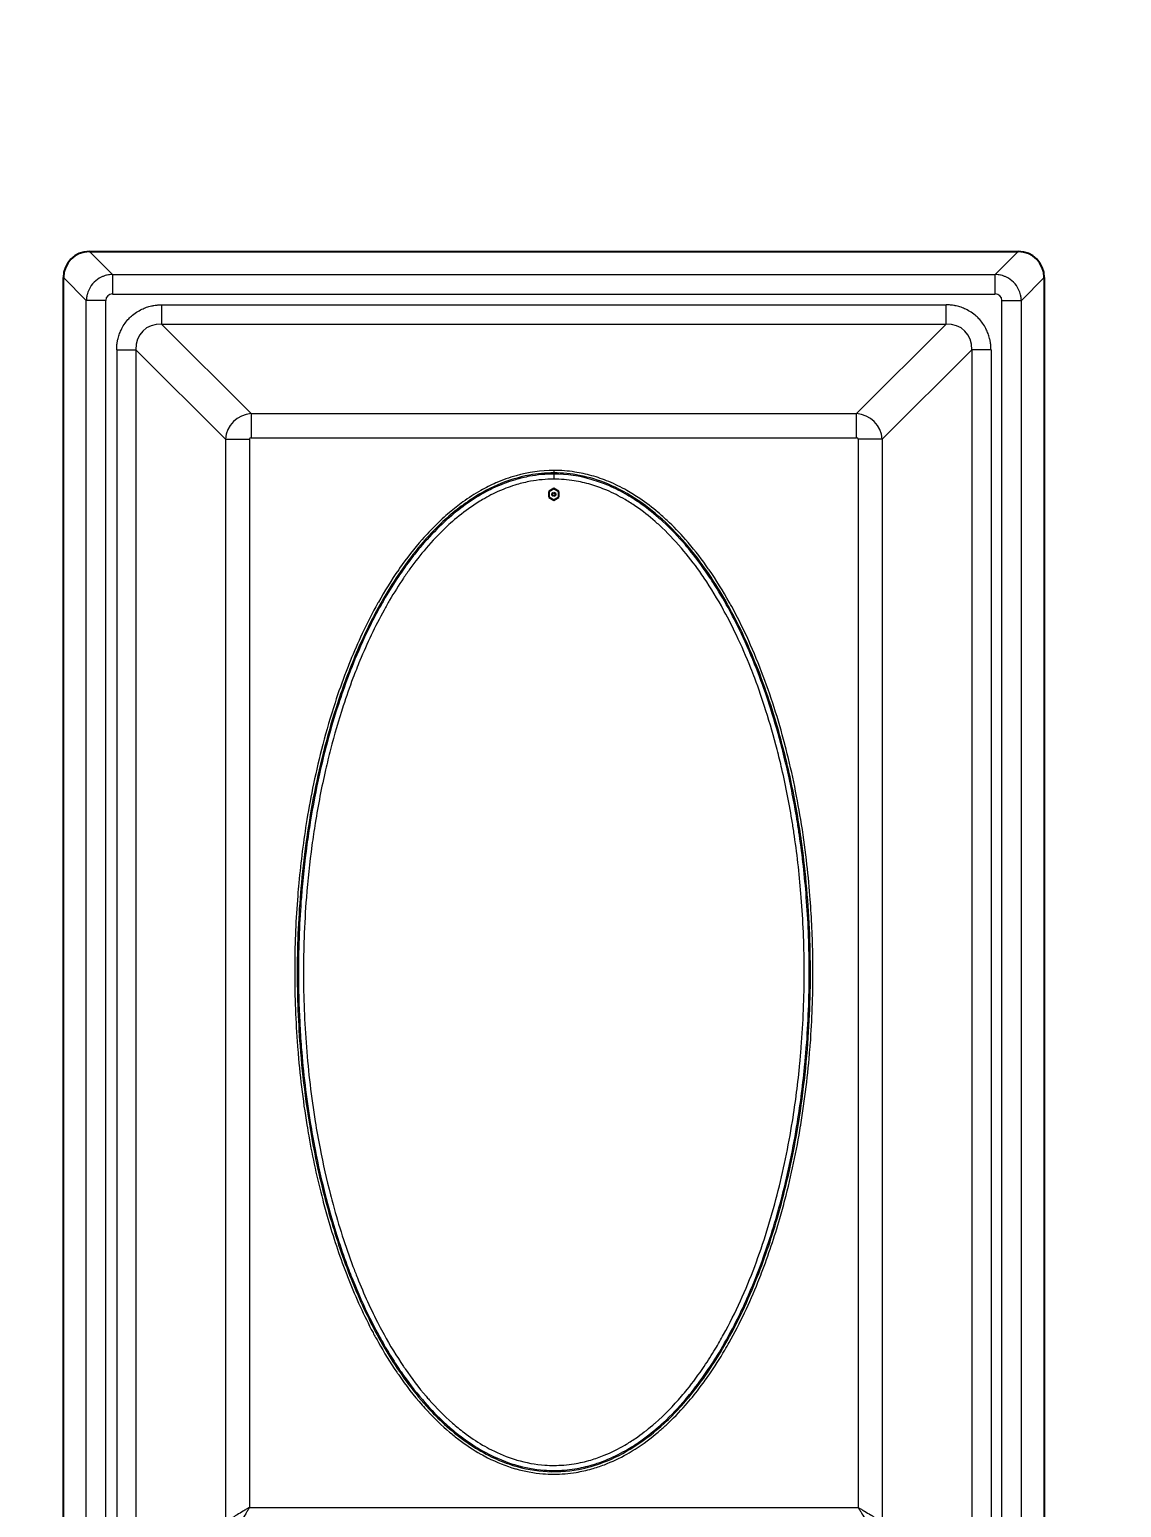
# Model space of a CAD drawing. Header units: millimetres. Extents: x 0 to 1486, y 0 to 1051.
# Drawn here: x 919.01 to 952.08, y 242.99 to 287.73 of the extents above; entities that cross this region are included whole.
import ezdxf

# ---------------------------------------------------------------- set-up
doc = ezdxf.new("R2010")
doc.units = ezdxf.units.MM
doc.header["$LTSCALE"] = 1.25
for name, color, linetype, lineweight, true_color in [('Bemaßungen(DIN)', 7, 'Continuous', 5, 0x262659), ('Sichtbare Kanten(DIN)', 7, 'Continuous', 25, 0x262659), ('Sichtbare tangentiale Kanten(DIN)', 7, 'Continuous', 15, 0x1a1a3e)]:
    doc.layers.add(name, color=color, linetype=linetype, lineweight=lineweight, true_color=true_color)
doc.styles.add('Aktuell-DINGroßer Text', font='arial.ttf')
doc.dimstyles.new('STANDARD-DIN', dxfattribs={"dimscale": 1.25, "dimtxt": 5.25, "dimasz": 2.5, "dimexe": 3.175, "dimexo": 0, "dimgap": 0.8, "dimtad": 1, "dimrnd": 1e-08, "dimtxsty": 'Aktuell-DINGroßer Text', "dimcen": 0.09, "dimdle": 10, "dimclrd": 256, "dimclre": 256, "dimclrt": 256, "dimazin": 2, "dimtfac": 0.666667, "dimtmove": 0, "dimatfit": 3, "dimfxl": 1, "dimtolj": 1, "dimlwd": 25, "dimlwe": 25, "dimarcsym": 0})

# ---------------------------------------------------------------- blocks, each defined once
blk = doc.blocks.new('*D37')
at = {"layer": 'Bemaßungen(DIN)', "color": 250, "linetype": 'Continuous', "lineweight": 25, "true_color": 0x3f3f3f, "transparency": 16777216}
for p, q in [((1105.173, 296.347), (1131.662, 297.272)), ((1081.138, 283.508), (1131.662, 281.744))]:
    blk.add_line(p, q, dxfattribs=at)
for start, end in [(2.81942, 3.63885), (358, 2), (356.36115, 357.18058)]:
    blk.add_arc((909.321, 289.508), 218.508, start, end, dxfattribs=at)
at = {"layer": 'Bemaßungen(DIN)', "color": 250, "linetype": 'Continuous', "true_color": 0x3f3f3f, "transparency": 16777216}
for points in [[(1128.085, 300.278), (1127.044, 300.234), (1127.696, 297.134)], [(1127.044, 278.782), (1128.085, 278.738), (1127.696, 281.882)]]:
    blk.add_solid(points, dxfattribs=at)
at = {"layer": 'Defpoints', "color": 0, "linetype": 'Continuous', "transparency": 16777216}
for p in [(1105.173, 296.347), (909.321, 289.508), (1127.814, 286.966), (1081.138, 283.508)]:
    blk.add_point(p, dxfattribs=at)
at = {"layer": 'Bemaßungen(DIN)', "color": 179, "linetype": 'Continuous', "lineweight": 25, "true_color": 0x262659, "transparency": 16777216, "insert": (1120.267, 285.488), "char_height": 6.5625, "attachment_point": 1, "rotation": 90, "style": 'Aktuell-DINGroßer Text'}
blk.add_mtext('\\A1;4°', dxfattribs=at)

msp = doc.modelspace()

# ---------------------------------------------------------------- linework, layer by layer
at = {"layer": 'Sichtbare Kanten(DIN)'}
for p, q in [((920.826, 281.008), (948.95, 281.008)), ((920.038, 167.096), (920.038, 280.22)), ((949.738, 280.22), (949.738, 167.096)), ((934.888, 273.831), (934.738, 273.745)), ((934.738, 273.745), (934.738, 273.572)), ((934.738, 273.572), (934.888, 273.485)), ((934.838, 273.687), (934.888, 273.716)), ((934.838, 273.629), (934.838, 273.687)), ((934.888, 273.6), (934.838, 273.629)), ((935.038, 273.745), (934.888, 273.831)), ((934.888, 273.716), (934.938, 273.687)), ((934.938, 273.629), (934.888, 273.6)), ((934.888, 273.485), (935.038, 273.572)), ((934.938, 273.687), (934.938, 273.629)), ((935.038, 273.572), (935.038, 273.745))]:
    msp.add_line(p, q, dxfattribs=at)
for centre, major_axis in [((920.851, 280.196), (-0.583, 0.583)), ((948.926, 280.196), (0.583, 0.583))]:
    msp.add_ellipse(centre, major_axis=major_axis, ratio=0.970288, start_param=5.512866, end_param=7.053504, dxfattribs=at)
at = {"layer": 'Sichtbare tangentiale Kanten(DIN)'}
for p, q in [((920.826, 281.008), (921.52, 280.314)), ((948.95, 281.008), (948.257, 280.314)), ((920.038, 280.22), (920.732, 279.527)), ((921.52, 280.314), (921.52, 279.724)), ((921.52, 280.314), (948.257, 280.314)), ((948.257, 279.724), (948.257, 280.314)), ((949.738, 280.22), (949.045, 279.527)), ((921.52, 279.724), (948.257, 279.724)), ((920.732, 167.79), (920.732, 279.527)), ((921.323, 279.527), (920.732, 279.527)), ((921.323, 167.79), (921.323, 279.527)), ((923.009, 279.396), (923.009, 278.814)), ((923.009, 279.396), (946.767, 279.396)), ((946.767, 278.814), (946.767, 279.396)), ((948.454, 167.79), (948.454, 279.527)), ((948.454, 279.527), (949.045, 279.527)), ((949.045, 167.79), (949.045, 279.527)), ((923.009, 278.814), (946.767, 278.814)), ((923.009, 278.814), (925.721, 276.102)), ((946.767, 278.814), (944.056, 276.102)), ((921.651, 278.037), (922.233, 278.037)), ((921.651, 278.037), (921.651, 241.956)), ((922.233, 278.037), (922.233, 241.956)), ((922.233, 278.037), (924.945, 275.326)), ((947.544, 278.037), (944.832, 275.326)), ((948.126, 278.037), (947.544, 278.037)), ((947.544, 278.037), (947.544, 241.956)), ((948.126, 278.037), (948.126, 241.956)), ((925.721, 276.102), (944.056, 276.102)), ((925.721, 276.102), (925.721, 275.374)), ((944.056, 275.374), (944.056, 276.102)), ((924.945, 275.326), (924.945, 242.538)), ((924.945, 275.326), (925.672, 275.326)), ((925.672, 275.326), (925.672, 242.986)), ((925.721, 275.374), (944.056, 275.374)), ((944.832, 275.326), (944.104, 275.326)), ((944.104, 275.326), (944.104, 242.986)), ((944.832, 275.326), (944.832, 242.538)), ((934.888, 274.385), (934.888, 274.309)), ((934.888, 274.309), (934.888, 274.273)), ((934.888, 274.273), (934.888, 274.119)), ((925.672, 242.986), (944.104, 242.986))]:
    msp.add_line(p, q, dxfattribs=at)
for centre, major_axis, ratio, start_param, end_param in [((921.526, 279.521), (0.146, -0.146), 0.970883, 2.370846, 3.912339), ((948.251, 279.521), (0.146, 0.146), 0.970883, 5.512439, 7.053932), ((923.093, 277.953), (-0.65, 0.65), 0.870843, 5.527084, 7.039287), ((946.683, 277.953), (0.65, 0.65), 0.870843, 5.527084, 7.039287), ((925.724, 275.323), (0.566, 0.566), 0.950188, 0.814511, 2.327081), ((944.053, 275.323), (-0.566, 0.566), 0.950188, 3.956104, 5.468674), ((925.724, 275.323), (-0.0375, 0.0375), 0.943242, 5.526901, 7.03947), ((944.053, 275.323), (0.0375, 0.0375), 0.943242, 5.526901, 7.03947)]:
    msp.add_ellipse(centre, major_axis=major_axis, ratio=ratio, start_param=start_param, end_param=end_param, dxfattribs=at)
for points, knots in [([(921.52, 280.314), (921.491, 280.314), (921.462, 280.312), (921.433, 280.308), (921.411, 280.305), (921.389, 280.301), (921.368, 280.296), (921.361, 280.295), (921.354, 280.293), (921.347, 280.291), (921.318, 280.284), (921.29, 280.276), (921.263, 280.266), (921.249, 280.261), (921.235, 280.255), (921.222, 280.25), (921.208, 280.244), (921.195, 280.238), (921.182, 280.231), (921.103, 280.192), (921.031, 280.14), (920.968, 280.078), (920.906, 280.016), (920.854, 279.943), (920.815, 279.864), (920.809, 279.851), (920.803, 279.838), (920.797, 279.825), (920.791, 279.811), (920.786, 279.797), (920.781, 279.784), (920.771, 279.756), (920.762, 279.728), (920.755, 279.7), (920.753, 279.693), (920.752, 279.686), (920.75, 279.678), (920.745, 279.657), (920.742, 279.635), (920.739, 279.614), (920.735, 279.585), (920.733, 279.556), (920.732, 279.527)], [-3.12982, -3.12982, -3.12982, -3.12982, -3.041776, -3.041776, -3.041776, -2.975742, -2.975742, -2.975742, -2.953731, -2.953731, -2.953731, -2.865686, -2.865686, -2.865686, -2.821663, -2.821663, -2.821663, -2.777642, -2.777642, -2.777642, -2.513508, -2.513508, -2.513508, -2.249374, -2.249374, -2.249374, -2.205353, -2.205353, -2.205353, -2.161329, -2.161329, -2.161329, -2.073285, -2.073285, -2.073285, -2.051273, -2.051273, -2.051273, -1.98524, -1.98524, -1.98524, -1.897195, -1.897195, -1.897195, -1.897195]), ([(949.045, 279.527), (949.044, 279.556), (949.042, 279.585), (949.038, 279.614), (949.035, 279.635), (949.031, 279.657), (949.026, 279.678), (949.025, 279.686), (949.023, 279.693), (949.021, 279.7), (949.014, 279.728), (949.006, 279.756), (948.996, 279.784), (948.991, 279.797), (948.985, 279.811), (948.98, 279.825), (948.974, 279.838), (948.968, 279.851), (948.961, 279.864), (948.922, 279.943), (948.87, 280.016), (948.808, 280.078), (948.746, 280.14), (948.673, 280.192), (948.594, 280.231), (948.581, 280.238), (948.568, 280.244), (948.555, 280.25), (948.541, 280.255), (948.528, 280.261), (948.514, 280.266), (948.486, 280.276), (948.458, 280.284), (948.43, 280.291), (948.423, 280.293), (948.416, 280.295), (948.409, 280.296), (948.387, 280.301), (948.366, 280.305), (948.344, 280.308), (948.315, 280.312), (948.286, 280.314), (948.257, 280.314)], [-3.12982, -3.12982, -3.12982, -3.12982, -3.041776, -3.041776, -3.041776, -2.975742, -2.975742, -2.975742, -2.953731, -2.953731, -2.953731, -2.865686, -2.865686, -2.865686, -2.821663, -2.821663, -2.821663, -2.777642, -2.777642, -2.777642, -2.513508, -2.513508, -2.513508, -2.249374, -2.249374, -2.249374, -2.205353, -2.205353, -2.205353, -2.161329, -2.161329, -2.161329, -2.073285, -2.073285, -2.073285, -2.051273, -2.051273, -2.051273, -1.98524, -1.98524, -1.98524, -1.897195, -1.897195, -1.897195, -1.897195]), ([(921.651, 278.037), (921.651, 278.063), (921.651, 278.089), (921.653, 278.115), (921.654, 278.134), (921.655, 278.154), (921.657, 278.173), (921.658, 278.179), (921.658, 278.186), (921.659, 278.192), (921.662, 278.218), (921.665, 278.243), (921.669, 278.269), (921.672, 278.281), (921.674, 278.294), (921.676, 278.307), (921.679, 278.319), (921.681, 278.332), (921.684, 278.344), (921.69, 278.369), (921.696, 278.394), (921.703, 278.419), (921.71, 278.443), (921.717, 278.468), (921.726, 278.492), (921.734, 278.516), (921.743, 278.54), (921.752, 278.563), (921.762, 278.587), (921.772, 278.61), (921.783, 278.633), (921.838, 278.747), (921.908, 278.853), (921.992, 278.948), (922.009, 278.966), (922.026, 278.985), (922.044, 279.003), (922.062, 279.02), (922.08, 279.038), (922.099, 279.054), (922.193, 279.138), (922.299, 279.209), (922.414, 279.263), (922.437, 279.274), (922.46, 279.284), (922.483, 279.294), (922.507, 279.303), (922.531, 279.312), (922.555, 279.321), (922.579, 279.329), (922.603, 279.337), (922.628, 279.343), (922.652, 279.35), (922.677, 279.357), (922.702, 279.362), (922.715, 279.365), (922.727, 279.368), (922.74, 279.37), (922.752, 279.373), (922.765, 279.375), (922.778, 279.377), (922.803, 279.381), (922.829, 279.385), (922.854, 279.387), (922.861, 279.388), (922.867, 279.389), (922.873, 279.389), (922.893, 279.391), (922.912, 279.393), (922.931, 279.394), (922.957, 279.395), (922.983, 279.396), (923.009, 279.396)], [-5.513202, -5.513202, -5.513202, -5.513202, -5.436809, -5.436809, -5.436809, -5.379514, -5.379514, -5.379514, -5.360415, -5.360415, -5.360415, -5.284022, -5.284022, -5.284022, -5.245825, -5.245825, -5.245825, -5.207629, -5.207629, -5.207629, -5.131235, -5.131235, -5.131235, -5.054842, -5.054842, -5.054842, -4.978448, -4.978448, -4.978448, -4.902055, -4.902055, -4.902055, -4.520088, -4.520088, -4.520088, -4.443694, -4.443694, -4.443694, -4.367301, -4.367301, -4.367301, -3.985334, -3.985334, -3.985334, -3.90894, -3.90894, -3.90894, -3.832547, -3.832547, -3.832547, -3.756153, -3.756153, -3.756153, -3.67976, -3.67976, -3.67976, -3.641563, -3.641563, -3.641563, -3.603367, -3.603367, -3.603367, -3.526973, -3.526973, -3.526973, -3.507875, -3.507875, -3.507875, -3.45058, -3.45058, -3.45058, -3.374186, -3.374186, -3.374186, -3.374186]), ([(948.126, 278.037), (948.126, 278.063), (948.125, 278.089), (948.124, 278.115), (948.123, 278.134), (948.121, 278.154), (948.119, 278.173), (948.119, 278.179), (948.118, 278.186), (948.117, 278.192), (948.115, 278.218), (948.111, 278.243), (948.107, 278.269), (948.105, 278.281), (948.103, 278.294), (948.1, 278.307), (948.098, 278.319), (948.095, 278.332), (948.092, 278.344), (948.087, 278.369), (948.081, 278.394), (948.074, 278.419), (948.067, 278.443), (948.059, 278.468), (948.051, 278.492), (948.042, 278.516), (948.034, 278.54), (948.024, 278.563), (948.014, 278.587), (948.004, 278.61), (947.993, 278.633), (947.939, 278.747), (947.868, 278.853), (947.785, 278.948), (947.768, 278.966), (947.751, 278.985), (947.733, 279.003), (947.715, 279.02), (947.697, 279.038), (947.678, 279.054), (947.584, 279.138), (947.477, 279.209), (947.363, 279.263), (947.34, 279.274), (947.317, 279.284), (947.293, 279.294), (947.27, 279.303), (947.246, 279.312), (947.222, 279.321), (947.198, 279.329), (947.173, 279.337), (947.149, 279.343), (947.124, 279.35), (947.099, 279.357), (947.074, 279.362), (947.062, 279.365), (947.049, 279.368), (947.037, 279.37), (947.024, 279.373), (947.011, 279.375), (946.999, 279.377), (946.973, 279.381), (946.948, 279.385), (946.922, 279.387), (946.916, 279.388), (946.909, 279.389), (946.903, 279.389), (946.884, 279.391), (946.864, 279.393), (946.845, 279.394), (946.819, 279.395), (946.793, 279.396), (946.767, 279.396)], [-5.513202, -5.513202, -5.513202, -5.513202, -5.436809, -5.436809, -5.436809, -5.379514, -5.379514, -5.379514, -5.360415, -5.360415, -5.360415, -5.284022, -5.284022, -5.284022, -5.245825, -5.245825, -5.245825, -5.207629, -5.207629, -5.207629, -5.131235, -5.131235, -5.131235, -5.054842, -5.054842, -5.054842, -4.978448, -4.978448, -4.978448, -4.902055, -4.902055, -4.902055, -4.520088, -4.520088, -4.520088, -4.443694, -4.443694, -4.443694, -4.367301, -4.367301, -4.367301, -3.985334, -3.985334, -3.985334, -3.90894, -3.90894, -3.90894, -3.832547, -3.832547, -3.832547, -3.756153, -3.756153, -3.756153, -3.67976, -3.67976, -3.67976, -3.641563, -3.641563, -3.641563, -3.603367, -3.603367, -3.603367, -3.526973, -3.526973, -3.526973, -3.507875, -3.507875, -3.507875, -3.45058, -3.45058, -3.45058, -3.374186, -3.374186, -3.374186, -3.374186]), ([(934.888, 274.385), (935.101, 274.385), (935.315, 274.368), (935.525, 274.335), (935.697, 274.308), (935.867, 274.271), (936.034, 274.224), (936.21, 274.174), (936.382, 274.114), (936.551, 274.044), (936.74, 273.965), (936.923, 273.875), (937.101, 273.775), (937.233, 273.7), (937.363, 273.62), (937.489, 273.535), (937.683, 273.403), (937.87, 273.26), (938.049, 273.109), (938.141, 273.031), (938.23, 272.951), (938.317, 272.87), (938.512, 272.687), (938.698, 272.495), (938.874, 272.294), (939.098, 272.04), (939.307, 271.774), (939.503, 271.498), (939.531, 271.458), (939.559, 271.418), (939.587, 271.378), (939.807, 271.06), (940.011, 270.731), (940.2, 270.394), (940.225, 270.35), (940.25, 270.306), (940.274, 270.262), (940.435, 269.967), (940.586, 269.666), (940.728, 269.361), (940.891, 269.008), (941.042, 268.65), (941.181, 268.287), (941.456, 267.572), (941.687, 266.84), (941.881, 266.1), (941.883, 266.094), (941.884, 266.088), (941.886, 266.082), (942.082, 265.333), (942.24, 264.575), (942.365, 263.811), (942.432, 263.406), (942.489, 262.999), (942.537, 262.591), (942.579, 262.231), (942.615, 261.869), (942.643, 261.507), (942.689, 260.928), (942.718, 260.347), (942.729, 259.766), (942.733, 259.573), (942.735, 259.381), (942.735, 259.189), (942.735, 258.468), (942.709, 257.748), (942.656, 257.03), (942.652, 256.977), (942.648, 256.923), (942.644, 256.87), (942.582, 256.099), (942.49, 255.33), (942.365, 254.566), (942.364, 254.558), (942.363, 254.55), (942.361, 254.543), (942.237, 253.787), (942.08, 253.036), (941.886, 252.296), (941.837, 252.109), (941.786, 251.923), (941.733, 251.738), (941.571, 251.18), (941.388, 250.628), (941.179, 250.086), (941.144, 249.993), (941.107, 249.9), (941.07, 249.807), (940.818, 249.182), (940.531, 248.571), (940.201, 247.983), (940.156, 247.905), (940.111, 247.827), (940.066, 247.749), (939.915, 247.494), (939.756, 247.243), (939.587, 246.999), (939.489, 246.858), (939.387, 246.718), (939.283, 246.582), (939.152, 246.411), (939.016, 246.245), (938.874, 246.083), (938.689, 245.873), (938.495, 245.671), (938.289, 245.481), (938.211, 245.409), (938.131, 245.338), (938.049, 245.269), (937.829, 245.083), (937.597, 244.91), (937.354, 244.755), (937.271, 244.702), (937.186, 244.651), (937.101, 244.603), (936.882, 244.479), (936.654, 244.371), (936.419, 244.281), (936.293, 244.233), (936.164, 244.19), (936.034, 244.153), (935.879, 244.109), (935.721, 244.074), (935.563, 244.048), (935.34, 244.011), (935.114, 243.992), (934.888, 243.992), (934.777, 243.992), (934.666, 243.997), (934.555, 244.006), (934.281, 244.028), (934.008, 244.078), (933.743, 244.153), (933.738, 244.154), (933.734, 244.156), (933.729, 244.157), (933.437, 244.24), (933.154, 244.354), (932.883, 244.491), (932.813, 244.527), (932.744, 244.564), (932.676, 244.603), (932.444, 244.734), (932.221, 244.882), (932.009, 245.043), (931.913, 245.116), (931.819, 245.191), (931.727, 245.269), (931.492, 245.468), (931.27, 245.683), (931.06, 245.908), (931.007, 245.966), (930.954, 246.024), (930.902, 246.083), (930.647, 246.374), (930.41, 246.681), (930.19, 246.999), (930.17, 247.028), (930.15, 247.057), (930.131, 247.086), (929.933, 247.377), (929.748, 247.677), (929.576, 247.983), (929.52, 248.082), (929.466, 248.181), (929.413, 248.281), (929.138, 248.799), (928.895, 249.333), (928.679, 249.878), (928.651, 249.947), (928.624, 250.016), (928.597, 250.086), (928.389, 250.628), (928.205, 251.18), (928.044, 251.738), (927.99, 251.923), (927.939, 252.109), (927.89, 252.296), (927.723, 252.935), (927.583, 253.581), (927.468, 254.232), (927.448, 254.343), (927.429, 254.455), (927.411, 254.566), (927.286, 255.33), (927.194, 256.099), (927.133, 256.87), (927.131, 256.898), (927.128, 256.927), (927.126, 256.955), (927.07, 257.698), (927.042, 258.443), (927.042, 259.189), (927.042, 259.26), (927.042, 259.33), (927.042, 259.401), (927.047, 260.104), (927.077, 260.807), (927.133, 261.507), (927.143, 261.638), (927.154, 261.768), (927.167, 261.898), (927.226, 262.538), (927.307, 263.177), (927.411, 263.811), (927.471, 264.174), (927.538, 264.537), (927.613, 264.897), (927.696, 265.294), (927.788, 265.689), (927.89, 266.082), (928.002, 266.508), (928.126, 266.932), (928.263, 267.351), (928.366, 267.667), (928.478, 267.981), (928.597, 268.291), (928.652, 268.433), (928.708, 268.574), (928.766, 268.714), (928.997, 269.274), (929.257, 269.821), (929.552, 270.35), (929.56, 270.365), (929.568, 270.379), (929.576, 270.394), (929.766, 270.731), (929.969, 271.06), (930.19, 271.378), (930.199, 271.392), (930.209, 271.406), (930.219, 271.42), (930.431, 271.723), (930.658, 272.016), (930.902, 272.294), (931.031, 272.44), (931.164, 272.582), (931.303, 272.719), (931.439, 272.854), (931.581, 272.984), (931.727, 273.109), (931.859, 273.221), (931.996, 273.328), (932.136, 273.429), (932.31, 273.554), (932.49, 273.67), (932.675, 273.775), (932.825, 273.859), (932.98, 273.937), (933.137, 274.006), (933.334, 274.092), (933.536, 274.165), (933.743, 274.224), (934.115, 274.329), (934.502, 274.385), (934.888, 274.385)], [0, 0, 0, 0, 0.639708, 0.639708, 0.639708, 1.160348, 1.160348, 1.160348, 1.708499, 1.708499, 1.708499, 2.321068, 2.321068, 2.321068, 2.777127, 2.777127, 2.777127, 3.481707, 3.481707, 3.481707, 3.840961, 3.840961, 3.840961, 4.642216, 4.642216, 4.642216, 5.656868, 5.656868, 5.656868, 5.802986, 5.802986, 5.802986, 6.963587, 6.963587, 6.963587, 7.114552, 7.114552, 7.114552, 8.124051, 8.124051, 8.124051, 9.289556, 9.289556, 9.289556, 11.587453, 11.587453, 11.587453, 11.605982, 11.605982, 11.605982, 13.927144, 13.927144, 13.927144, 15.159529, 15.159529, 15.159529, 16.248341, 16.248341, 16.248341, 17.992352, 17.992352, 17.992352, 18.569576, 18.569576, 18.569576, 20.730291, 20.730291, 20.730291, 20.890769, 20.890769, 20.890769, 23.211965, 23.211965, 23.211965, 23.235727, 23.235727, 23.235727, 25.53318, 25.53318, 25.53318, 26.112017, 26.112017, 26.112017, 27.854377, 27.854377, 27.854377, 28.153739, 28.153739, 28.153739, 30.175566, 30.175566, 30.175566, 30.445968, 30.445968, 30.445968, 31.33622, 31.33622, 31.33622, 31.85246, 31.85246, 31.85246, 32.496894, 32.496894, 32.496894, 33.336993, 33.336993, 33.336993, 33.657412, 33.657412, 33.657412, 34.522413, 34.522413, 34.522413, 34.818036, 34.818036, 34.818036, 35.57249, 35.57249, 35.57249, 35.978641, 35.978641, 35.978641, 36.46173, 36.46173, 36.46173, 37.139135, 37.139135, 37.139135, 37.472442, 37.472442, 37.472442, 38.299742, 38.299742, 38.299742, 38.313597, 38.313597, 38.313597, 39.224503, 39.224503, 39.224503, 39.460285, 39.460285, 39.460285, 40.259784, 40.259784, 40.259784, 40.620853, 40.620853, 40.620853, 41.545701, 41.545701, 41.545701, 41.781511, 41.781511, 41.781511, 42.942132, 42.942132, 42.942132, 43.047049, 43.047049, 43.047049, 44.102719, 44.102719, 44.102719, 44.442229, 44.442229, 44.442229, 46.200033, 46.200033, 46.200033, 46.423921, 46.423921, 46.423921, 48.166433, 48.166433, 48.166433, 48.745108, 48.745108, 48.745108, 50.727284, 50.727284, 50.727284, 51.066318, 51.066318, 51.066318, 53.387519, 53.387519, 53.387519, 53.473034, 53.473034, 53.473034, 55.708716, 55.708716, 55.708716, 55.921312, 55.921312, 55.921312, 58.029915, 58.029915, 58.029915, 58.421576, 58.421576, 58.421576, 60.351166, 60.351166, 60.351166, 61.455449, 61.455449, 61.455449, 62.672368, 62.672368, 62.672368, 63.995258, 63.995258, 63.995258, 64.993535, 64.993535, 64.993535, 65.448701, 65.448701, 65.448701, 67.264643, 67.264643, 67.264643, 67.314699, 67.314699, 67.314699, 68.475297, 68.475297, 68.475297, 68.525889, 68.525889, 68.525889, 69.636002, 69.636002, 69.636002, 70.220476, 70.220476, 70.220476, 70.796631, 70.796631, 70.796631, 71.316647, 71.316647, 71.316647, 71.957253, 71.957253, 71.957253, 72.473802, 72.473802, 72.473802, 73.117889, 73.117889, 73.117889, 74.278288, 74.278288, 74.278288, 74.278288]), ([(934.888, 274.309), (935.15, 274.309), (935.709, 274.253), (936.583, 273.983), (937.462, 273.499), (938.311, 272.808), (939.071, 271.98), (939.702, 271.097), (940.435, 269.861), (941.172, 268.217), (941.797, 266.232), (942.215, 264.346), (942.529, 262.256), (942.695, 259.812), (942.622, 256.957), (942.282, 254.26), (941.724, 251.854), (941.007, 249.743), (940.164, 247.98), (939.206, 246.551), (938.301, 245.548), (937.369, 244.814), (936.48, 244.355), (935.547, 244.087), (934.565, 244.033), (933.644, 244.233), (932.89, 244.556), (932.26, 244.935), (931.658, 245.411), (931.054, 246.006), (930.485, 246.695), (929.944, 247.489), (929.339, 248.543), (928.695, 249.959), (928.056, 251.849), (927.505, 254.205), (927.174, 256.774), (927.085, 259.427), (927.213, 261.998), (927.59, 264.65), (928.182, 266.975), (928.883, 268.861), (929.494, 270.128), (930.11, 271.147), (930.683, 271.942), (931.408, 272.754), (932.233, 273.447), (933.183, 273.98), (934.051, 274.253), (934.641, 274.309), (934.888, 274.309)], [0, 0, 0, 0, 0.801473, 1.708499, 2.777127, 3.840961, 5.018658, 6.172353, 7.114552, 9.351003, 11.587453, 13.373491, 15.159529, 17.94491, 20.730291, 23.740723, 26.112017, 28.153739, 30.445968, 31.987116, 33.336993, 34.522413, 35.57249, 36.368743, 37.472442, 38.554664, 39.224503, 39.965544, 40.78815, 41.545701, 42.532728, 43.487478, 44.442229, 46.200033, 48.166433, 50.445565, 53.473034, 55.947305, 58.421576, 61.208417, 63.995258, 65.629951, 67.264643, 68.228999, 69.222094, 70.220476, 71.519846, 72.473802, 73.523577, 74.278288, 74.278288, 74.278288, 74.278288]), ([(934.888, 274.273), (935.281, 274.273), (935.674, 274.212), (936.05, 274.102), (936.22, 274.052), (936.387, 273.991), (936.55, 273.922), (936.746, 273.838), (936.937, 273.741), (937.121, 273.634), (937.236, 273.566), (937.349, 273.494), (937.459, 273.419), (937.669, 273.275), (937.87, 273.117), (938.061, 272.95), (938.103, 272.913), (938.146, 272.875), (938.187, 272.837), (938.43, 272.614), (938.658, 272.376), (938.871, 272.126), (938.932, 272.055), (938.992, 271.983), (939.051, 271.91), (939.233, 271.683), (939.404, 271.449), (939.566, 271.209), (939.616, 271.135), (939.665, 271.06), (939.714, 270.985), (939.872, 270.738), (940.022, 270.485), (940.164, 270.228), (940.171, 270.215), (940.178, 270.202), (940.186, 270.188), (940.341, 269.904), (940.486, 269.614), (940.622, 269.321), (940.786, 268.969), (940.936, 268.612), (941.075, 268.25), (941.088, 268.216), (941.101, 268.181), (941.114, 268.146), (941.238, 267.819), (941.352, 267.489), (941.458, 267.156), (941.583, 266.763), (941.697, 266.366), (941.8, 265.967), (941.86, 265.733), (941.916, 265.498), (941.969, 265.262), (942.083, 264.755), (942.181, 264.245), (942.264, 263.732), (942.285, 263.6), (942.306, 263.468), (942.325, 263.335), (942.416, 262.715), (942.485, 262.092), (942.534, 261.467), (942.589, 260.762), (942.618, 260.054), (942.622, 259.347), (942.622, 259.294), (942.622, 259.241), (942.622, 259.189), (942.622, 258.428), (942.593, 257.668), (942.534, 256.91), (942.521, 256.745), (942.506, 256.579), (942.491, 256.413), (942.434, 255.822), (942.359, 255.232), (942.264, 254.645), (942.203, 254.265), (942.133, 253.885), (942.054, 253.508), (941.978, 253.14), (941.893, 252.774), (941.8, 252.41), (941.638, 251.782), (941.45, 251.159), (941.231, 250.548), (941.193, 250.442), (941.154, 250.336), (941.114, 250.231), (941.01, 249.955), (940.899, 249.681), (940.781, 249.409), (940.596, 248.985), (940.394, 248.567), (940.17, 248.161), (940.168, 248.157), (940.166, 248.153), (940.164, 248.149), (940.028, 247.902), (939.885, 247.66), (939.733, 247.422), (939.678, 247.337), (939.623, 247.252), (939.566, 247.169), (939.402, 246.926), (939.228, 246.689), (939.044, 246.459), (938.987, 246.389), (938.929, 246.32), (938.871, 246.251), (938.664, 246.009), (938.444, 245.778), (938.21, 245.561), (938.161, 245.516), (938.111, 245.471), (938.061, 245.427), (937.866, 245.257), (937.662, 245.098), (937.448, 244.952), (937.341, 244.879), (937.232, 244.81), (937.121, 244.744), (937.027, 244.69), (936.932, 244.638), (936.836, 244.589), (936.63, 244.485), (936.418, 244.395), (936.199, 244.322), (936.15, 244.305), (936.1, 244.29), (936.05, 244.275), (935.878, 244.224), (935.703, 244.184), (935.526, 244.156), (935.315, 244.122), (935.102, 244.105), (934.888, 244.105), (934.79, 244.105), (934.691, 244.108), (934.593, 244.116), (934.299, 244.138), (934.008, 244.192), (933.726, 244.275), (933.71, 244.28), (933.693, 244.285), (933.677, 244.29), (933.339, 244.394), (933.015, 244.539), (932.71, 244.713), (932.692, 244.723), (932.674, 244.734), (932.656, 244.744), (932.455, 244.862), (932.263, 244.992), (932.078, 245.132), (931.954, 245.226), (931.833, 245.325), (931.716, 245.427), (931.648, 245.486), (931.582, 245.547), (931.516, 245.608), (931.301, 245.811), (931.098, 246.026), (930.907, 246.25), (930.676, 246.52), (930.462, 246.802), (930.262, 247.093), (930.245, 247.118), (930.227, 247.143), (930.21, 247.169), (930.101, 247.33), (929.996, 247.495), (929.894, 247.662), (929.797, 247.822), (929.703, 247.985), (929.613, 248.149), (929.51, 248.335), (929.412, 248.523), (929.318, 248.713), (929.129, 249.096), (928.957, 249.486), (928.798, 249.881), (928.752, 249.997), (928.706, 250.114), (928.662, 250.231), (928.464, 250.756), (928.289, 251.289), (928.135, 251.828), (928.08, 252.021), (928.027, 252.215), (927.977, 252.41), (927.856, 252.879), (927.75, 253.352), (927.658, 253.827), (927.605, 254.099), (927.556, 254.372), (927.512, 254.645), (927.391, 255.396), (927.302, 256.152), (927.242, 256.91), (927.222, 257.166), (927.206, 257.423), (927.193, 257.679), (927.167, 258.182), (927.154, 258.685), (927.154, 259.189), (927.154, 259.582), (927.162, 259.976), (927.178, 260.37), (927.192, 260.736), (927.214, 261.102), (927.243, 261.467), (927.284, 261.997), (927.34, 262.525), (927.411, 263.051), (927.442, 263.279), (927.476, 263.506), (927.512, 263.732), (927.592, 264.223), (927.685, 264.711), (927.792, 265.196), (927.85, 265.454), (927.911, 265.711), (927.977, 265.967), (928.092, 266.415), (928.221, 266.86), (928.365, 267.3), (928.457, 267.584), (928.556, 267.866), (928.662, 268.146), (928.693, 268.229), (928.725, 268.311), (928.758, 268.394), (928.9, 268.754), (929.053, 269.111), (929.22, 269.462), (929.344, 269.721), (929.474, 269.977), (929.613, 270.228), (929.669, 270.33), (929.726, 270.431), (929.785, 270.532), (929.914, 270.752), (930.049, 270.969), (930.192, 271.182), (930.198, 271.191), (930.204, 271.2), (930.21, 271.209), (930.347, 271.412), (930.491, 271.611), (930.643, 271.805), (930.728, 271.914), (930.815, 272.021), (930.905, 272.127), (931.094, 272.347), (931.293, 272.558), (931.504, 272.758), (931.574, 272.823), (931.644, 272.888), (931.716, 272.95), (931.899, 273.111), (932.091, 273.262), (932.292, 273.401), (932.41, 273.483), (932.531, 273.561), (932.655, 273.634), (932.825, 273.733), (933, 273.823), (933.18, 273.902), (933.357, 273.98), (933.54, 274.047), (933.726, 274.102), (933.867, 274.143), (934.01, 274.178), (934.154, 274.204), (934.396, 274.249), (934.642, 274.273), (934.888, 274.273)], [0, 0, 0, 0, 1.13436, 1.13436, 1.13436, 1.648132, 1.648132, 1.648132, 2.268893, 2.268893, 2.268893, 2.658644, 2.658644, 2.658644, 3.403508, 3.403508, 3.403508, 3.570243, 3.570243, 3.570243, 4.538009, 4.538009, 4.538009, 4.814995, 4.814995, 4.814995, 5.672522, 5.672522, 5.672522, 5.936787, 5.936787, 5.936787, 6.807049, 6.807049, 6.807049, 6.85221, 6.85221, 6.85221, 7.813767, 7.813767, 7.813767, 8.965202, 8.965202, 8.965202, 9.076064, 9.076064, 9.076064, 10.116636, 10.116636, 10.116636, 11.345066, 11.345066, 11.345066, 12.065149, 12.065149, 12.065149, 13.614093, 13.614093, 13.614093, 14.013663, 14.013663, 14.013663, 15.88308, 15.88308, 15.88308, 17.995019, 17.995019, 17.995019, 18.152131, 18.152131, 18.152131, 20.421151, 20.421151, 20.421151, 20.917399, 20.917399, 20.917399, 22.690238, 22.690238, 22.690238, 23.83978, 23.83978, 23.83978, 24.959232, 24.959232, 24.959232, 26.893631, 26.893631, 26.893631, 27.228211, 27.228211, 27.228211, 28.107348, 28.107348, 28.107348, 29.483886, 29.483886, 29.483886, 29.497213, 29.497213, 29.497213, 30.332062, 30.332062, 30.332062, 30.631736, 30.631736, 30.631736, 31.500075, 31.500075, 31.500075, 31.766262, 31.766262, 31.766262, 32.704434, 32.704434, 32.704434, 32.900755, 32.900755, 32.900755, 33.658217, 33.658217, 33.658217, 34.035302, 34.035302, 34.035302, 34.350766, 34.350766, 34.350766, 35.019428, 35.019428, 35.019428, 35.169775, 35.169775, 35.169775, 35.688089, 35.688089, 35.688089, 36.304253, 36.304253, 36.304253, 36.588432, 36.588432, 36.588432, 37.438768, 37.438768, 37.438768, 37.488776, 37.488776, 37.488776, 38.512582, 38.512582, 38.512582, 38.573276, 38.573276, 38.573276, 39.250927, 39.250927, 39.250927, 39.707763, 39.707763, 39.707763, 39.971507, 39.971507, 39.971507, 40.840853, 40.840853, 40.840853, 41.886498, 41.886498, 41.886498, 41.976802, 41.976802, 41.976802, 42.555048, 42.555048, 42.555048, 43.111289, 43.111289, 43.111289, 43.74126, 43.74126, 43.74126, 45.007841, 45.007841, 45.007841, 45.380295, 45.380295, 45.380295, 47.050279, 47.050279, 47.050279, 47.649332, 47.649332, 47.649332, 49.092716, 49.092716, 49.092716, 49.918292, 49.918292, 49.918292, 52.18734, 52.18734, 52.18734, 52.954306, 52.954306, 52.954306, 54.456398, 54.456398, 54.456398, 55.632024, 55.632024, 55.632024, 56.72542, 56.72542, 56.72542, 58.309742, 58.309742, 58.309742, 58.994445, 58.994445, 58.994445, 60.475949, 60.475949, 60.475949, 61.263459, 61.263459, 61.263459, 62.642156, 62.642156, 62.642156, 63.532468, 63.532468, 63.532468, 63.795658, 63.795658, 63.795658, 64.94916, 64.94916, 64.94916, 65.801482, 65.801482, 65.801482, 66.146102, 66.146102, 66.146102, 66.904062, 66.904062, 66.904062, 66.935983, 66.935983, 66.935983, 67.662022, 67.662022, 67.662022, 68.070543, 68.070543, 68.070543, 68.924954, 68.924954, 68.924954, 69.205049, 69.205049, 69.205049, 69.919449, 69.919449, 69.919449, 70.33964, 70.33964, 70.33964, 70.911285, 70.911285, 70.911285, 71.474241, 71.474241, 71.474241, 71.898749, 71.898749, 71.898749, 72.608523, 72.608523, 72.608523, 72.608523]), ([(934.888, 274.119), (935.095, 274.119), (935.302, 274.102), (935.506, 274.069), (935.675, 274.042), (935.843, 274.004), (936.007, 273.955), (936.171, 273.907), (936.332, 273.848), (936.49, 273.781), (936.68, 273.7), (936.865, 273.606), (937.044, 273.501), (937.156, 273.436), (937.265, 273.366), (937.372, 273.293), (937.577, 273.152), (937.773, 272.998), (937.96, 272.835), (938.002, 272.798), (938.043, 272.761), (938.084, 272.724), (938.318, 272.509), (938.538, 272.279), (938.745, 272.038), (938.748, 272.035), (938.751, 272.031), (938.755, 272.027), (938.949, 271.8), (939.132, 271.562), (939.305, 271.318), (939.35, 271.253), (939.395, 271.189), (939.439, 271.123), (939.651, 270.81), (939.847, 270.486), (940.03, 270.155), (940.037, 270.141), (940.044, 270.128), (940.051, 270.115), (940.18, 269.88), (940.301, 269.641), (940.416, 269.399), (940.573, 269.07), (940.718, 268.736), (940.853, 268.397), (940.893, 268.296), (940.932, 268.194), (940.971, 268.092), (941.094, 267.768), (941.207, 267.44), (941.312, 267.109), (941.437, 266.719), (941.549, 266.325), (941.651, 265.929), (941.701, 265.736), (941.748, 265.543), (941.792, 265.35), (941.918, 264.806), (942.024, 264.258), (942.113, 263.708), (942.134, 263.576), (942.154, 263.445), (942.174, 263.313), (942.264, 262.696), (942.333, 262.077), (942.381, 261.456), (942.436, 260.754), (942.465, 260.05), (942.469, 259.346), (942.469, 259.293), (942.469, 259.241), (942.469, 259.189), (942.469, 258.432), (942.44, 257.676), (942.381, 256.922), (942.369, 256.762), (942.355, 256.602), (942.34, 256.442), (942.283, 255.849), (942.208, 255.258), (942.113, 254.669), (942.052, 254.291), (941.982, 253.914), (941.904, 253.539), (941.828, 253.174), (941.744, 252.81), (941.651, 252.449), (941.463, 251.716), (941.238, 250.993), (940.971, 250.285), (940.704, 249.577), (940.394, 248.885), (940.03, 248.223), (939.948, 248.075), (939.864, 247.928), (939.777, 247.783), (939.669, 247.604), (939.557, 247.428), (939.439, 247.254), (939.277, 247.015), (939.106, 246.781), (938.924, 246.556), (938.869, 246.486), (938.812, 246.418), (938.754, 246.351), (938.508, 246.063), (938.244, 245.791), (937.96, 245.542), (937.934, 245.52), (937.908, 245.498), (937.883, 245.476), (937.716, 245.335), (937.542, 245.201), (937.362, 245.078), (937.258, 245.007), (937.152, 244.94), (937.043, 244.876), (936.841, 244.758), (936.631, 244.653), (936.415, 244.565), (936.281, 244.511), (936.145, 244.463), (936.007, 244.422), (935.841, 244.373), (935.672, 244.334), (935.502, 244.307), (935.299, 244.274), (935.094, 244.258), (934.888, 244.258), (934.798, 244.258), (934.709, 244.261), (934.619, 244.267), (934.332, 244.287), (934.046, 244.34), (933.77, 244.422), (933.754, 244.427), (933.738, 244.431), (933.722, 244.436), (933.474, 244.513), (933.233, 244.612), (933.002, 244.729), (932.911, 244.776), (932.821, 244.825), (932.733, 244.876), (932.538, 244.991), (932.351, 245.117), (932.171, 245.254), (932.049, 245.346), (931.931, 245.442), (931.817, 245.542), (931.567, 245.761), (931.333, 245.997), (931.114, 246.245), (931.083, 246.28), (931.052, 246.315), (931.022, 246.351), (930.796, 246.615), (930.585, 246.893), (930.388, 247.18), (930.371, 247.205), (930.354, 247.229), (930.337, 247.254), (930.125, 247.568), (929.929, 247.891), (929.747, 248.223), (929.694, 248.318), (929.643, 248.414), (929.592, 248.511), (929.351, 248.975), (929.135, 249.452), (928.94, 249.938), (928.894, 250.053), (928.849, 250.169), (928.805, 250.285), (928.574, 250.898), (928.375, 251.522), (928.203, 252.154), (928.177, 252.252), (928.151, 252.35), (928.125, 252.449), (928.005, 252.915), (927.9, 253.384), (927.808, 253.857), (927.755, 254.127), (927.707, 254.398), (927.663, 254.669), (927.543, 255.416), (927.454, 256.168), (927.395, 256.922), (927.336, 257.676), (927.307, 258.432), (927.307, 259.189), (927.307, 259.536), (927.313, 259.884), (927.326, 260.232), (927.34, 260.64), (927.363, 261.048), (927.395, 261.455), (927.436, 261.982), (927.492, 262.507), (927.563, 263.031), (927.594, 263.257), (927.627, 263.483), (927.664, 263.708), (927.751, 264.249), (927.855, 264.787), (927.977, 265.321), (928.024, 265.524), (928.073, 265.727), (928.125, 265.929), (928.24, 266.374), (928.368, 266.815), (928.51, 267.252), (928.602, 267.534), (928.701, 267.814), (928.805, 268.092), (928.873, 268.271), (928.943, 268.448), (929.016, 268.625), (929.232, 269.147), (929.475, 269.659), (929.747, 270.155), (929.802, 270.255), (929.859, 270.355), (929.917, 270.454), (930.05, 270.682), (930.19, 270.905), (930.337, 271.123), (930.401, 271.217), (930.466, 271.311), (930.532, 271.403), (930.687, 271.618), (930.85, 271.826), (931.022, 272.027), (931.207, 272.243), (931.403, 272.451), (931.61, 272.647), (931.677, 272.711), (931.746, 272.774), (931.817, 272.835), (931.996, 272.992), (932.183, 273.14), (932.379, 273.275), (932.494, 273.355), (932.612, 273.431), (932.733, 273.501), (932.897, 273.598), (933.067, 273.685), (933.241, 273.762), (933.413, 273.837), (933.59, 273.902), (933.77, 273.955), (933.905, 273.995), (934.043, 274.028), (934.182, 274.054), (934.415, 274.097), (934.652, 274.119), (934.888, 274.119)], [0, 0, 0, 0, 0.620901, 0.620901, 0.620901, 1.134291, 1.134291, 1.134291, 1.648132, 1.648132, 1.648132, 2.268896, 2.268896, 2.268896, 2.658644, 2.658644, 2.658644, 3.403509, 3.403509, 3.403509, 3.570243, 3.570243, 3.570243, 4.522872, 4.522872, 4.522872, 4.538033, 4.538033, 4.538033, 5.435647, 5.435647, 5.435647, 5.672526, 5.672526, 5.672526, 6.807049, 6.807049, 6.807049, 6.85221, 6.85221, 6.85221, 7.65563, 7.65563, 7.65563, 8.748582, 8.748582, 8.748582, 9.07605, 9.07605, 9.07605, 10.116636, 10.116636, 10.116636, 11.345061, 11.345061, 11.345061, 11.940907, 11.940907, 11.940907, 13.614094, 13.614094, 13.614094, 14.013663, 14.013663, 14.013663, 15.883041, 15.883041, 15.883041, 17.995019, 17.995019, 17.995019, 18.152131, 18.152131, 18.152131, 20.421151, 20.421151, 20.421151, 20.902488, 20.902488, 20.902488, 22.690208, 22.690208, 22.690208, 23.83978, 23.83978, 23.83978, 24.959232, 24.959232, 24.959232, 27.228332, 27.228332, 27.228332, 29.497264, 29.497264, 29.497264, 30.004132, 30.004132, 30.004132, 30.631822, 30.631822, 30.631822, 31.500075, 31.500075, 31.500075, 31.766262, 31.766262, 31.766262, 32.900744, 32.900744, 32.900744, 33.002604, 33.002604, 33.002604, 33.658217, 33.658217, 33.658217, 34.035386, 34.035386, 34.035386, 34.737409, 34.737409, 34.737409, 35.169886, 35.169886, 35.169886, 35.688089, 35.688089, 35.688089, 36.304254, 36.304254, 36.304254, 36.573387, 36.573387, 36.573387, 37.438768, 37.438768, 37.438768, 37.488776, 37.488776, 37.488776, 38.267108, 38.267108, 38.267108, 38.573188, 38.573188, 38.573188, 39.250927, 39.250927, 39.250927, 39.707618, 39.707618, 39.707618, 40.702482, 40.702482, 40.702482, 40.842288, 40.842288, 40.842288, 41.886498, 41.886498, 41.886498, 41.976801, 41.976801, 41.976801, 43.111293, 43.111293, 43.111293, 43.438274, 43.438274, 43.438274, 45.007841, 45.007841, 45.007841, 45.380294, 45.380294, 45.380294, 47.344178, 47.344178, 47.344178, 47.649338, 47.649338, 47.649338, 49.092716, 49.092716, 49.092716, 49.918319, 49.918319, 49.918319, 52.187343, 52.187343, 52.187343, 54.456392, 54.456392, 54.456392, 55.49965, 55.49965, 55.49965, 56.725435, 56.725435, 56.725435, 58.309742, 58.309742, 58.309742, 58.994439, 58.994439, 58.994439, 60.637765, 60.637765, 60.637765, 61.26347, 61.26347, 61.26347, 62.642156, 62.642156, 62.642156, 63.532496, 63.532496, 63.532496, 64.10511, 64.10511, 64.10511, 65.801507, 65.801507, 65.801507, 66.146102, 66.146102, 66.146102, 66.936006, 66.936006, 66.936006, 67.277478, 67.277478, 67.277478, 68.070691, 68.070691, 68.070691, 68.924954, 68.924954, 68.924954, 69.205049, 69.205049, 69.205049, 69.919449, 69.919449, 69.919449, 70.339628, 70.339628, 70.339628, 70.911285, 70.911285, 70.911285, 71.474194, 71.474194, 71.474194, 71.898749, 71.898749, 71.898749, 72.608523, 72.608523, 72.608523, 72.608523]), ([(925.672, 242.986), (925.656, 242.976), (925.64, 242.967), (925.625, 242.957), (925.609, 242.948), (925.593, 242.938), (925.577, 242.929), (925.545, 242.91), (925.514, 242.891), (925.482, 242.872), (925.42, 242.835), (925.358, 242.798), (925.299, 242.762), (925.294, 242.759), (925.288, 242.756), (925.283, 242.752), (925.23, 242.72), (925.179, 242.69), (925.132, 242.662), (925.13, 242.66), (925.128, 242.659), (925.125, 242.657), (925.102, 242.644), (925.08, 242.631), (925.06, 242.618), (925.049, 242.612), (925.038, 242.605), (925.028, 242.599), (925.017, 242.593), (925.008, 242.587), (924.999, 242.582)], [0, 0, 0, 0, 0.0582986, 0.0582986, 0.0582986, 0.1166461, 0.1166461, 0.1166461, 0.2333101, 0.2333101, 0.2333101, 0.4661518, 0.4661518, 0.4661518, 0.4879572, 0.4879572, 0.4879572, 0.6992172, 0.6992172, 0.6992172, 0.7101229, 0.7101229, 0.7101229, 0.81566, 0.81566, 0.81566, 0.8738958, 0.8738958, 0.8738958, 0.9322887, 0.9322887, 0.9322887, 0.9322887]), ([(925.672, 242.986), (925.663, 242.97), (925.653, 242.954), (925.644, 242.938), (925.634, 242.922), (925.625, 242.906), (925.615, 242.891), (925.596, 242.859), (925.577, 242.827), (925.558, 242.796), (925.521, 242.734), (925.484, 242.672), (925.449, 242.613), (925.445, 242.608), (925.442, 242.602), (925.439, 242.597), (925.407, 242.544), (925.376, 242.493), (925.348, 242.446), (925.347, 242.444), (925.345, 242.441), (925.344, 242.439), (925.33, 242.416), (925.317, 242.394), (925.305, 242.374), (925.298, 242.362), (925.292, 242.352), (925.285, 242.341), (925.279, 242.331), (925.274, 242.321), (925.268, 242.312)], [0, 0, 0, 0, 0.0582986, 0.0582986, 0.0582986, 0.1166461, 0.1166461, 0.1166461, 0.2333101, 0.2333101, 0.2333101, 0.4661518, 0.4661518, 0.4661518, 0.4879572, 0.4879572, 0.4879572, 0.6992172, 0.6992172, 0.6992172, 0.7101229, 0.7101229, 0.7101229, 0.81566, 0.81566, 0.81566, 0.8738958, 0.8738958, 0.8738958, 0.9322887, 0.9322887, 0.9322887, 0.9322887]), ([(944.104, 242.986), (944.12, 242.976), (944.136, 242.967), (944.152, 242.957), (944.168, 242.948), (944.184, 242.938), (944.2, 242.929), (944.231, 242.91), (944.263, 242.891), (944.294, 242.872), (944.357, 242.835), (944.418, 242.798), (944.477, 242.762), (944.483, 242.759), (944.488, 242.756), (944.494, 242.752), (944.547, 242.72), (944.598, 242.69), (944.644, 242.662), (944.646, 242.66), (944.649, 242.659), (944.651, 242.657), (944.674, 242.644), (944.696, 242.631), (944.717, 242.618), (944.728, 242.612), (944.739, 242.605), (944.749, 242.599), (944.759, 242.593), (944.769, 242.587), (944.778, 242.582)], [0, 0, 0, 0, 0.0582986, 0.0582986, 0.0582986, 0.1166461, 0.1166461, 0.1166461, 0.2333101, 0.2333101, 0.2333101, 0.4661518, 0.4661518, 0.4661518, 0.4879572, 0.4879572, 0.4879572, 0.6992172, 0.6992172, 0.6992172, 0.7101229, 0.7101229, 0.7101229, 0.81566, 0.81566, 0.81566, 0.8738958, 0.8738958, 0.8738958, 0.9322887, 0.9322887, 0.9322887, 0.9322887]), ([(944.104, 242.986), (944.114, 242.97), (944.123, 242.954), (944.133, 242.938), (944.142, 242.922), (944.152, 242.906), (944.161, 242.891), (944.18, 242.859), (944.199, 242.827), (944.218, 242.796), (944.256, 242.734), (944.292, 242.672), (944.328, 242.613), (944.331, 242.608), (944.335, 242.602), (944.338, 242.597), (944.37, 242.544), (944.4, 242.493), (944.428, 242.446), (944.43, 242.444), (944.431, 242.441), (944.433, 242.439), (944.446, 242.416), (944.46, 242.394), (944.472, 242.374), (944.478, 242.362), (944.485, 242.352), (944.491, 242.341), (944.497, 242.331), (944.503, 242.321), (944.508, 242.312)], [0, 0, 0, 0, 0.0582986, 0.0582986, 0.0582986, 0.1166461, 0.1166461, 0.1166461, 0.2333101, 0.2333101, 0.2333101, 0.4661518, 0.4661518, 0.4661518, 0.4879572, 0.4879572, 0.4879572, 0.6992172, 0.6992172, 0.6992172, 0.7101229, 0.7101229, 0.7101229, 0.81566, 0.81566, 0.81566, 0.8738958, 0.8738958, 0.8738958, 0.9322887, 0.9322887, 0.9322887, 0.9322887])]:
    msp.add_open_spline(points, degree=3, knots=knots, dxfattribs=at)

# ---------------------------------------------------------------- dimensions: what is measured, and where the dimension line sits
at = {"layer": 'Bemaßungen(DIN)', "color": 250, "linetype": 'Continuous', "lineweight": 25, "true_color": 0x3f3f3f}
dim = msp.add_angular_dim_3p(base=(1127.814, 286.966), center=(909.321, 289.508), p1=(1081.138, 283.508), p2=(1105.173, 296.347), dimstyle='STANDARD-DIN', override={"dimgap": 0.8, "dimadec": 2, "dimtol": 0, "dimlim": 0, "dimtp": 0, "dimtm": 0, "dimtdec": 0}, dxfattribs=at)
dim.commit()
dim.dimension.update_dxf_attribs({"geometry": '*D37', "text_midpoint": (1127.829, 289.508), "dimtype": 165})

doc.saveas('drawing.dxf')
